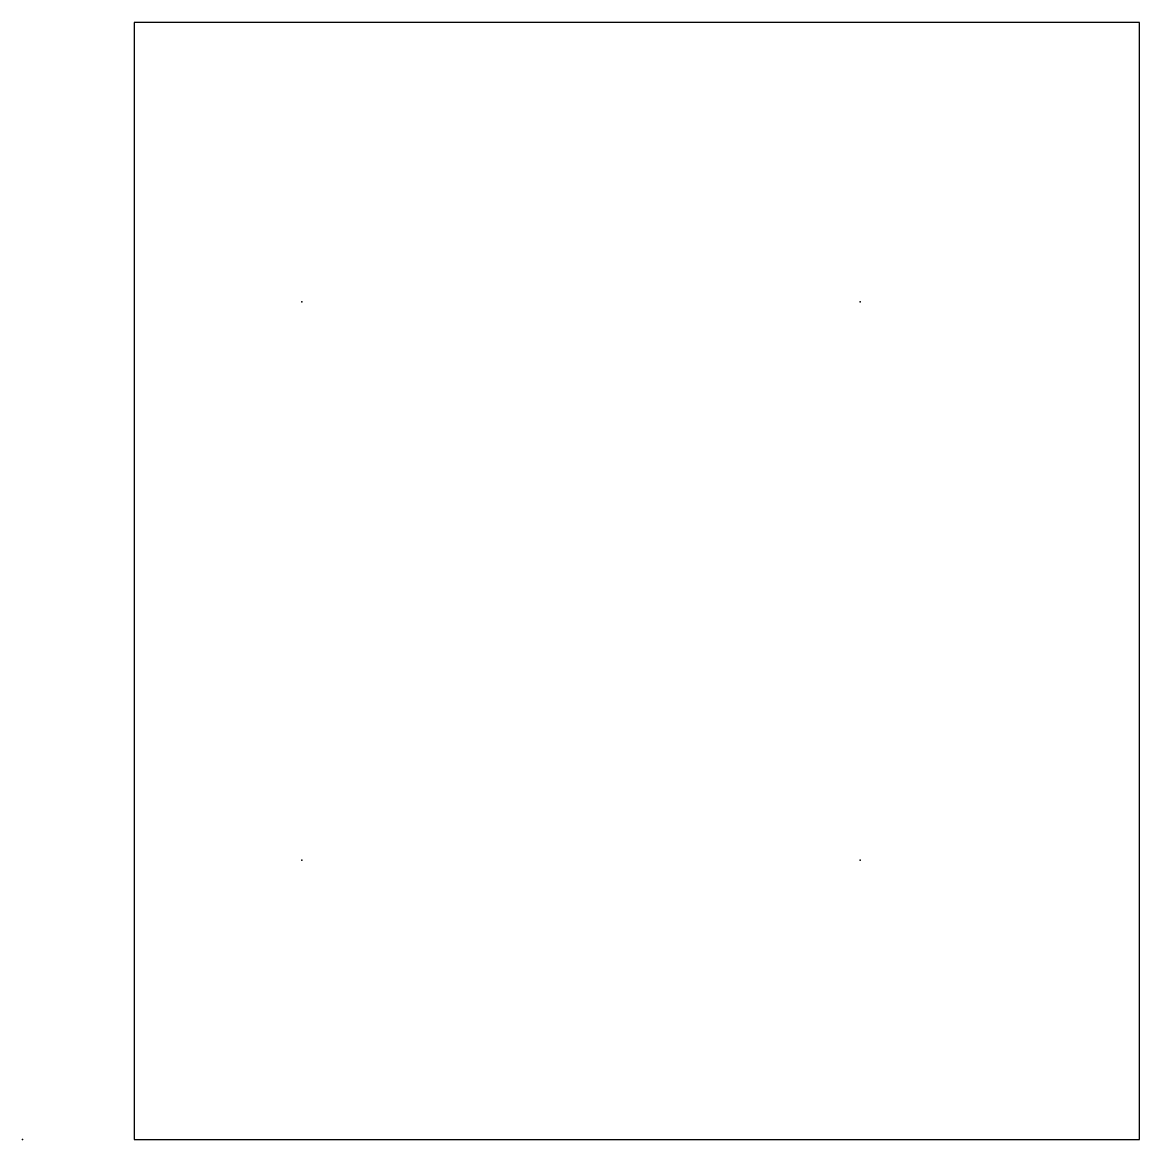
# Model space of a CAD drawing. Header units: millimetres. Extents: x 0 to 100, y 0 to 100.
import ezdxf

# ---------------------------------------------------------------- set-up
doc = ezdxf.new("R2010")
doc.units = ezdxf.units.MM
for name, color, linetype in [('Anchor', 7, 'Continuous'), ('Center', 7, 'Continuous'), ('mold cap', 7, 'Continuous')]:
    doc.layers.add(name, color=color, linetype=linetype)

msp = doc.modelspace()

# ---------------------------------------------------------------- linework, layer by layer
at = {"layer": 'Anchor'}
msp.add_point((0, 0), dxfattribs=at)
at = {"layer": 'Center'}
for p in [(25, 75), (75, 75), (25, 25), (75, 25)]:
    msp.add_point(p, dxfattribs=at)
at = {"layer": 'mold cap'}
msp.add_lwpolyline([(10, 0), (100, 0), (100, 100), (10, 100)], close=True, dxfattribs=at)

doc.saveas('drawing.dxf')
